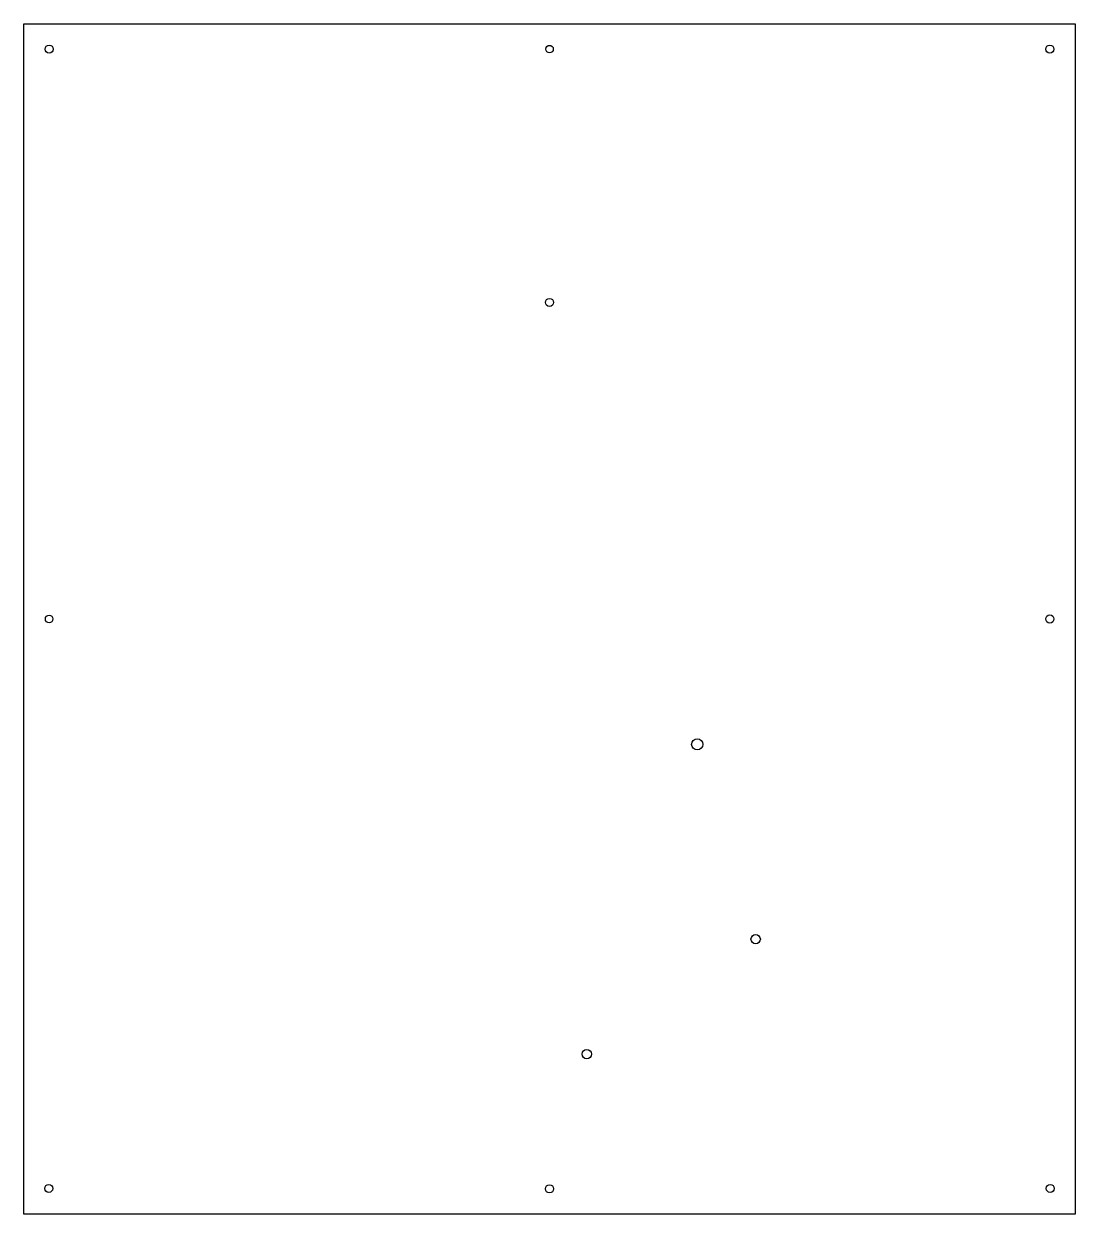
# Model space of a CAD drawing. Header units: millimetres. Extents: x -402 to 13, y -95 to 375.
import ezdxf

# ---------------------------------------------------------------- set-up
doc = ezdxf.new("R2010")
doc.units = ezdxf.units.MM
doc.layers.get('0').update_dxf_attribs({"linetype": 'CONTINUOUS'})

msp = doc.modelspace()

# ---------------------------------------------------------------- linework, layer by layer
msp.add_lwpolyline([(12.95, -95), (-402.05, -95), (-402.05, 375), (12.95, 375)], close=True)
for centre, radius in [((-392.05, 365.01), 1.6), ((2.95, 365.01), 1.6), ((-194.55, 365), 1.5), ((-194.55, 265), 1.6), ((-392.05, 140), 1.5), ((2.95, 140), 1.6), ((-136.24, 90.5), 2.2), ((-113.17, 13.59), 1.85), ((-179.87, -31.81), 1.85), ((-392.2, -84.83), 1.6), ((-194.55, -85), 1.6), ((3.1, -84.83), 1.6)]:
    msp.add_circle(centre, radius)

doc.saveas('drawing.dxf')
